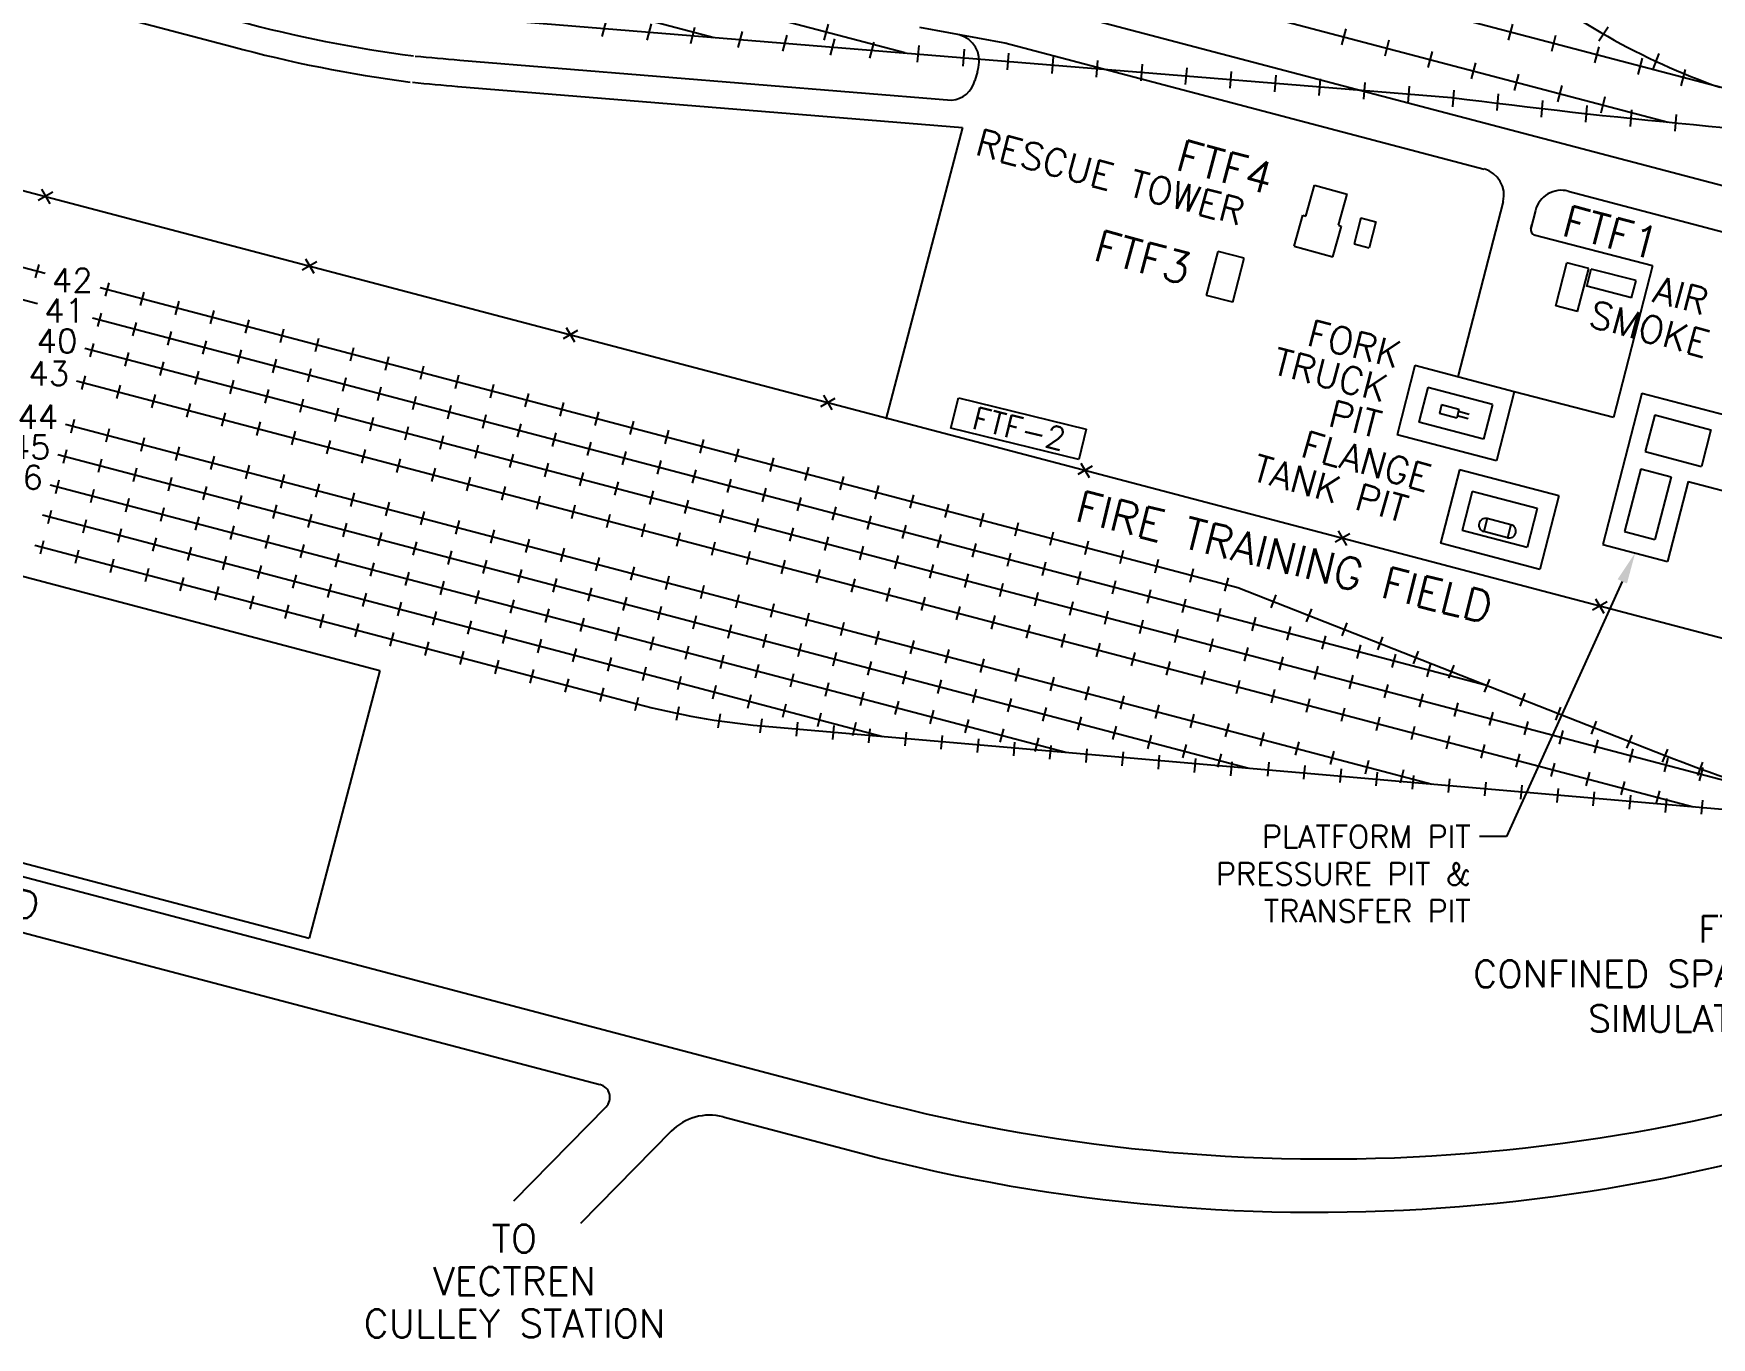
# Model space of a CAD drawing. Extents: x -16413 to 78405, y -232 to 83089.
# Drawn here: x 37648 to 46664, y 11637 to 18644 of the extents above; entities that cross this region are included whole.
import ezdxf
from ezdxf import colors
from ezdxf.entities.mleader import LeaderData, LeaderLine
from ezdxf.enums import TextEntityAlignment as Align
from ezdxf.math import Vec2, Vec3

# ---------------------------------------------------------------- set-up
doc = ezdxf.new("R2010")
doc.units = 0
doc.header["$LTSCALE"] = 350
doc.header["$MEASUREMENT"] = 0
doc.linetypes.add('CV34', pattern=[1, 1])
doc.layers.get('0').update_dxf_attribs({"color": 3, "linetype": 'CONTINUOUS'})
doc.layers.add('BACKGROUND', color=7, linetype='CONTINUOUS')
doc.styles.add('SIMPLEX', font='SIMPLEX')
doc.styles.get("Standard").update_dxf_attribs({"font": 'SIMPLEX'})

# ---------------------------------------------------------------- blocks, each defined once
blk = doc.blocks.new('RR', base_point=(-429.5, 670.32))
blk.add_line((-429.5, 674.07), (-429.5, 666.57))

msp = doc.modelspace()

# ---------------------------------------------------------------- linework, layer by layer
at = {"layer": 'BACKGROUND', "linetype": 'CV34'}
msp.add_line((10496.4, 24940.2), (47685.4, 15140.4), dxfattribs=at)
at = {"layer": 'BACKGROUND'}
for p, q in [((26216.9, 20210.9), (37670.5, 17192.8)), ((48733.5, 17821.8), (40398.5, 20016.2)), ((27800.9, 19967.3), (37711.7, 17355.7)), ((33802.1, 19868.4), (38713.1, 18574.3)), ((40334.2, 19772.5), (46430.2, 18167.6)), ((42330.5, 18539.7), (38510.6, 19545.4)), ((38510.6, 19359.2), (41306, 18623.3)), ((42922.9, 18827.7), (47356.4, 17659.4)), ((40144.8, 18718), (45267.5, 18300)), ((40724.9, 18715.1), (40702, 18628.1)), ((40966.8, 18695.4), (40943.9, 18608.4)), ((41200.4, 18676.3), (41177.5, 18589.3)), ((41918.2, 18694.8), (41895.2, 18607.7)), ((42409.3, 18677.6), (42875.4, 18592.4)), ((44699, 18669.9), (44676.1, 18582.9)), ((45594.5, 18694.7), (45571.6, 18607.7)), ((46108.1, 18678.4), (46058.3, 18603.4)), ((41455.5, 18655.5), (41432.6, 18568.5)), ((41695.6, 18635.9), (41672.7, 18548.9)), ((41951.6, 18615), (41928.7, 18528)), ((42163.3, 18597.7), (42140.4, 18510.7)), ((42404.5, 18578.8), (42396.9, 18489.1)), ((42866.4, 18594.4), (45441.7, 17915.8)), ((44931.1, 18608.8), (44908.2, 18521.8)), ((45826.6, 18633.6), (45803.7, 18546.6)), ((46058.7, 18572.5), (46035.8, 18485.5)), ((39938.9, 18501.1), (42581, 18284.9)), ((42648.3, 18558.9), (42640.9, 18469.2)), ((42887.5, 18539), (42880, 18449.3)), ((43126.7, 18519.1), (43119.2, 18429.4)), ((43365.8, 18499.2), (43358.4, 18409.6)), ((45163.2, 18547.7), (45140.3, 18460.7)), ((45395.3, 18486.6), (45372.4, 18399.6)), ((46290.8, 18511.4), (46267.9, 18424.4)), ((46380.6, 18537.3), (46349, 18453.1)), ((42719.4, 18439.6), (42706.5, 18391)), ((42719.4, 18439.6), (42724.8, 18461.1)), ((43605, 18479.4), (43597.6, 18389.7)), ((43844.2, 18459.5), (43836.7, 18369.8)), ((44083.4, 18439.6), (44075.9, 18349.9)), ((44322.5, 18419.8), (44315.1, 18330.1)), ((44561.7, 18399.9), (44554.3, 18310.2)), ((45627.4, 18425.5), (45604.5, 18338.5)), ((46522.9, 18450.3), (46500, 18363.3)), ((39927.3, 18360), (42639.9, 18138)), ((44800.9, 18380), (44793.4, 18290.3)), ((45040.1, 18360.1), (45032.6, 18270.4)), ((45279.2, 18340.3), (45271.8, 18250.6)), ((45518.4, 18320.4), (45511, 18230.7)), ((45859.5, 18364.4), (45836.6, 18277.4)), ((46091.6, 18303.3), (46068.7, 18216.3)), ((45756.3, 18284.6), (45748.8, 18194.9)), ((45994.8, 18257), (45987.3, 18167.3)), ((46233.6, 18233.2), (46226.2, 18143.5)), ((42639.9, 18138), (42226.9, 16570.8)), ((46474.3, 18208.5), (46466.8, 18118.8)), ((37751.9, 17790.7), (37673.8, 17746)), ((37690.5, 17807.4), (37735.2, 17729.3)), ((44484.7, 17662.3), (44531.7, 17828.5)), ((44531.7, 17828.5), (44705.9, 17779.9)), ((44659, 17613.7), (44705.9, 17779.9)), ((45894.2, 17796.5), (47295.3, 17427.3)), ((45544.4, 17740.5), (45300.6, 16798.9)), ((45718.1, 17693.4), (45692.9, 17596.1)), ((44422.2, 17501.3), (44468.9, 17666.9)), ((44468.9, 17666.9), (44484.8, 17662.4)), ((44628.5, 17443.5), (44675.2, 17609)), ((44659, 17613.7), (44674.9, 17609.2)), ((44779.9, 17652.6), (44743.8, 17513.1)), ((44779.9, 17652.6), (44861.2, 17631.5)), ((44861.2, 17631.5), (44825.1, 17492.1)), ((45692.9, 17596.1), (45698.5, 17617.6)), ((44422.2, 17501.3), (44628.5, 17443.5)), ((44743.8, 17513.1), (44825.1, 17492.1)), ((46347.6, 17395.7), (45712, 17560.2)), ((39170.6, 17416.8), (39092.5, 17372.2)), ((39109.2, 17433.5), (39153.9, 17355.4)), ((43951, 17236.3), (44013.6, 17473.2)), ((44152.7, 17437.2), (44013.6, 17473.2)), ((44091.7, 17200.9), (44152.7, 17437.2)), ((45826.9, 17180.1), (45887.1, 17412.4)), ((46004.4, 17382), (45887.1, 17412.4)), ((45944.2, 17149.7), (46004.4, 17382)), ((45993.3, 17285.2), (46017.4, 17378.3)), ((46258.7, 17315.8), (46017.4, 17378.3)), ((46347.6, 17395.7), (46136.7, 16581)), ((46234.7, 17222.9), (46258.7, 17315.8)), ((31678.8, 17284.2), (39508.4, 15221.6)), ((38005.7, 17278.2), (44119.7, 15667.1)), ((44091.7, 17200.9), (43951, 17236.3)), ((46234.7, 17222.9), (45993.4, 17285.4)), ((45944.2, 17149.7), (45826.9, 17180.1)), ((37964.5, 17115.3), (45455.3, 15141.4)), ((40571.4, 17047.7), (40493.3, 17003)), ((40510, 17064.4), (40554.7, 16986.3)), ((37923.4, 16952.4), (47234.2, 14498.9)), ((45070.5, 16859.5), (44974.3, 16487.8)), ((45604.3, 16718.9), (45070.5, 16859.5)), ((37879.3, 16777.9), (46567.6, 14488.4)), ((41954.3, 16683.3), (41876.1, 16638.6)), ((41892.9, 16700), (41937.5, 16621.9)), ((42577.8, 16522.3), (42617.5, 16685.6)), ((42617.5, 16685.6), (43304.9, 16518.1)), ((45139.3, 16742.1), (45091.2, 16556.2)), ((45487.4, 16650.4), (45139.3, 16742.1)), ((45604.3, 16718.9), (45508, 16347.1)), ((46136.7, 16581), (45604.3, 16718.9)), ((46290.4, 16711.8), (46079.9, 15898.6)), ((46290.4, 16711.8), (47172.3, 16479.4)), ((45214.1, 16648), (45202, 16601.5)), ((45294.9, 16577), (45202, 16601.5)), ((45306.9, 16623.5), (45214.1, 16648)), ((45306.9, 16623.5), (45294.9, 16577)), ((45355.9, 16573.4), (45297.8, 16588.7)), ((45361.9, 16596.6), (45303.9, 16611.9)), ((45487.4, 16650.4), (45439.3, 16464.5)), ((46359.2, 16594.4), (46308.1, 16396.9)), ((46359.2, 16594.4), (46660.9, 16514.9)), ((37820.4, 16545.2), (45162.4, 14610.5)), ((43265.1, 16354.9), (42577.8, 16522.3)), ((43304.9, 16518.1), (43265.1, 16354.9)), ((45439.3, 16464.5), (45091.2, 16556.2)), ((46660.9, 16514.9), (46609.8, 16317.4)), ((45508, 16347.1), (44974.3, 16487.8)), ((37779.3, 16382.3), (44178.8, 14696)), ((43337.1, 16318.9), (43259, 16274.2)), ((43275.7, 16335.6), (43320.4, 16257.5)), ((46308.1, 16396.9), (46609.8, 16317.4)), ((45309.9, 16300), (45207.7, 15905.1)), ((45843.7, 16159.4), (45309.9, 16300)), ((46284, 16304), (46196.8, 15967.1)), ((46284, 16304), (46446.5, 16261.2)), ((46446.5, 16261.2), (46359.2, 15924.3)), ((46539.3, 16236.7), (46428, 15806.9)), ((46539.3, 16236.7), (47073.1, 16096)), ((37738.1, 16219.4), (43195.2, 14781.4)), ((45378.7, 16182.6), (45324.6, 15973.5)), ((45726.8, 16090.9), (45378.7, 16182.6)), ((45843.7, 16159.4), (45741.5, 15764.4)), ((37696.9, 16056.5), (42211.6, 14866.9)), ((45726.8, 16090.9), (45672.7, 15881.8)), ((44658.6, 15971.2), (44703.3, 15893.1)), ((45672.7, 15881.8), (45324.6, 15973.5)), ((45458.9, 16037.4), (45440.8, 15967.7)), ((45568.5, 15934.1), (45440.8, 15967.7)), ((45586.5, 16003.8), (45458.9, 16037.4)), ((45586.5, 16003.8), (45568.5, 15934.1)), ((46196.8, 15967.1), (46359.2, 15924.3)), ((37655.8, 15893.6), (40890.1, 15041.4)), ((44720, 15954.5), (44641.9, 15909.8)), ((45741.5, 15764.4), (45207.7, 15905.1)), ((46079.9, 15898.6), (46428, 15806.9)), ((44119.7, 15667.1), (46414.8, 14763.7)), ((46041.5, 15606.8), (46086.1, 15528.7)), ((46102.9, 15590.1), (46024.7, 15545.4)), ((31381.3, 15449.5), (40691.2, 12996.2)), ((39508.4, 15221.6), (39129.1, 13782.3)), ((41557.5, 14923.7), (48038.4, 14360.6)), ((36258.7, 14538.7), (39129.1, 13782.3)), ((36298.1, 14453.8), (42146.6, 12912.7)), ((40724.2, 12876.1), (40226.5, 12369.9)), ((41353.4, 12821.7), (42093.9, 12626.6)), ((41074.6, 12745.2), (40586.6, 12248.8))]:
    msp.add_line(p, q, dxfattribs=at)
for centre, radius, start, end in [((47978.5, 21959.5), 3821.7, 230.67493, 250.5986), ((40587.4, 25473.5), 7007.7, 254.79704, 262.64613), ((40587.4, 25473.5), 7149.3, 254.80142, 262.64613), ((42585.4, 18497.2), 144, 345.5, 75.25), ((41504.2, 37379.8), 18943.5, 264.53096, 265.25913), ((42567.4, 18428.3), 144, 275.40701, 344.9873), ((41504.2, 37379.8), 19085.1, 264.53096, 265.25913), ((50568.4, 59685.7), 41723.8, 262.70105, 266.29117), ((45405, 17776.6), 144, 345.48718, 75.23757), ((45857.5, 17657.3), 144, 75.23778, 165.48718), ((45727.4, 17591.3), 34.7, 172.15147, 247.26084), ((45449.9, 16002.6), 36, 75.48718, 255.48718), ((45577.5, 15968.9), 36, 255.48718, 75.48718), ((41929.8, 18986.7), 4080, 255.23756, 264.76478), ((48936.1, 21169.7), 6884.3, 248.51625, 255.23756), ((44592.8, 22195.8), 9600, 255.23756, 293.96958), ((44540.1, 21909.7), 9600, 255.23756, 293.96958), ((40672.9, 12926.6), 72, 315.482, 75.23756), ((41280, 12543.2), 288, 75.23756, 135.482)]:
    msp.add_arc(centre, radius, start, end, dxfattribs=at)

# ---------------------------------------------------------------- block references
at = {"layer": 'BACKGROUND', "zscale": 10}
for p, xscale, yscale, rotation in [((37668.8, 17367), 10.00000000000119, 10.00000000000211, 165.2375592333566), ((38044.7, 17267.9), 10.00000000000119, 10.00000000000211, 165.2375592333566), ((38232.7, 17218.4), 10.00000000000119, 10.00000000000211, 165.2375592333566), ((38003.5, 17105), 10.00000000000119, 10.00000000000211, 165.2375592333566), ((38420.6, 17168.8), 10.00000000000119, 10.00000000000211, 165.2375592333566), ((38608.6, 17119.3), 10.00000000000119, 10.00000000000211, 165.2375592333566), ((38191.5, 17055.5), 10.00000000000119, 10.00000000000211, 165.2375592333566), ((38379.5, 17006), 10.00000000000119, 10.00000000000211, 165.2375592333566), ((38796.6, 17069.8), 10.00000000000119, 10.00000000000211, 165.2375592333566), ((38984.5, 17020.2), 10.00000000000119, 10.00000000000211, 165.2375592333566), ((37962.4, 16942.1), 10.00000000000119, 10.00000000000211, 165.2375592333566), ((38567.4, 16956.4), 10.00000000000119, 10.00000000000211, 165.2375592333566), ((39172.5, 16970.7), 10.00000000000119, 10.00000000000211, 165.2375592333566), ((39360.5, 16921.2), 10.00000000000119, 10.00000000000211, 165.2375592333566), ((38150.3, 16892.6), 10.00000000000119, 10.00000000000211, 165.2375592333566), ((38338.3, 16843.1), 10.00000000000119, 10.00000000000211, 165.2375592333566), ((38755.4, 16906.9), 10.00000000000119, 10.00000000000211, 165.2375592333566), ((38943.4, 16857.4), 10.00000000000119, 10.00000000000211, 165.2375592333566), ((39548.4, 16871.7), 10.00000000000119, 10.00000000000211, 165.2375592333566), ((39736.4, 16822.1), 10.00000000000119, 10.00000000000211, 165.2375592333566), ((37918.3, 16767.6), 10.00000000000119, 10.00000000000211, 165.2375592333566), ((38526.3, 16793.5), 10.00000000000119, 10.00000000000211, 165.2375592333566), ((38714.2, 16744), 10.00000000000119, 10.00000000000211, 165.2375592333566), ((39131.3, 16807.8), 10.00000000000119, 10.00000000000211, 165.2375592333566), ((39319.3, 16758.3), 10.00000000000119, 10.00000000000211, 165.2375592333566), ((39924.3, 16772.6), 10.00000000000119, 10.00000000000211, 165.2375592333566), ((38106.2, 16718.1), 10.00000000000119, 10.00000000000211, 165.2375592333566), ((38294.2, 16668.5), 10.00000000000119, 10.00000000000211, 165.2375592333566), ((38902.2, 16694.5), 10.00000000000119, 10.00000000000211, 165.2375592333566), ((39090.2, 16644.9), 10.00000000000119, 10.00000000000211, 165.2375592333566), ((39507.2, 16708.8), 10.00000000000119, 10.00000000000211, 165.2375592333566), ((39695.2, 16659.2), 10.00000000000119, 10.00000000000211, 165.2375592333566), ((40112.3, 16723.1), 10.00000000000119, 10.00000000000211, 165.2375592333566), ((40300.3, 16673.5), 10.00000000000119, 10.00000000000211, 165.2375592333566), ((38482.2, 16619), 10.00000000000119, 10.00000000000211, 165.2375592333566), ((38670.1, 16569.5), 10.00000000000119, 10.00000000000211, 165.2375592333566), ((39278.1, 16595.4), 10.00000000000119, 10.00000000000211, 165.2375592333566), ((39883.2, 16609.7), 10.00000000000119, 10.00000000000211, 165.2375592333566), ((40071.1, 16560.2), 10.00000000000119, 10.00000000000211, 165.2375592333566), ((40488.2, 16624), 10.00000000000119, 10.00000000000211, 165.2375592333566), ((40676.2, 16574.5), 10.00000000000119, 10.00000000000211, 165.2375592333566), ((37859.5, 16534.9), 10.00000000000119, 10.00000000000211, 165.2375592333566), ((38047.4, 16485.4), 10.00000000000119, 10.00000000000211, 165.2375592333566), ((38858.1, 16520), 10.00000000000119, 10.00000000000211, 165.2375592333566), ((39046, 16470.4), 10.00000000000119, 10.00000000000211, 165.2375592333566), ((39466.1, 16545.9), 10.00000000000119, 10.00000000000211, 165.2375592333566), ((39654, 16496.4), 10.00000000000119, 10.00000000000211, 165.2375592333566), ((40259.1, 16510.7), 10.00000000000119, 10.00000000000211, 165.2375592333566), ((40864.2, 16524.9), 10.00000000000119, 10.00000000000211, 165.2375592333566), ((41052.1, 16475.4), 10.00000000000119, 10.00000000000211, 165.2375592333566), ((37818.3, 16372), 10.00000000000165, 10.00000000000036, 165.2375592333465), ((38235.4, 16435.9), 10.00000000000119, 10.00000000000211, 165.2375592333566), ((38423.3, 16386.3), 10.00000000000119, 10.00000000000211, 165.2375592333566), ((39234, 16420.9), 10.00000000000119, 10.00000000000211, 165.2375592333566), ((39422, 16371.4), 10.00000000000165, 10.00000000000036, 165.2375592333465), ((39842, 16446.8), 10.00000000000119, 10.00000000000211, 165.2375592333566), ((40030, 16397.3), 10.00000000000119, 10.00000000000211, 165.2375592333566), ((40447.1, 16461.1), 10.00000000000119, 10.00000000000211, 165.2375592333566), ((40635, 16411.6), 10.00000000000119, 10.00000000000211, 165.2375592333566), ((41240.1, 16425.9), 10.00000000000119, 10.00000000000211, 165.2375592333566), ((41428, 16376.4), 10.00000000000165, 10.00000000000211, 165.2375592333465), ((38006.2, 16322.5), 10.00000000000165, 10.00000000000036, 165.2375592333465), ((38611.3, 16336.8), 10.00000000000165, 10.00000000000036, 165.2375592333465), ((38799.3, 16287.3), 10.00000000000165, 10.00000000000036, 165.2375592333465), ((39609.9, 16321.8), 10.00000000000165, 10.00000000000036, 165.2375592333465), ((40217.9, 16347.8), 10.00000000000165, 10.00000000000036, 165.2375592333465), ((40405.9, 16298.2), 10.00000000000165, 10.00000000000036, 165.2375592333465), ((40823, 16362.1), 10.00000000000165, 10.00000000000036, 165.2375592333465), ((41011, 16312.5), 10.00000000000165, 10.00000000000036, 165.2375592333465), ((41616, 16326.8), 10.00000000000165, 10.00000000000036, 165.2375592333465), ((37777.1, 16209.1), 10.00000000000165, 10.00000000000036, 165.2375592333465), ((38194.2, 16273), 10.00000000000165, 10.00000000000036, 165.2375592333465), ((38382.2, 16223.4), 10.00000000000165, 10.00000000000036, 165.2375592333465), ((38987.2, 16237.7), 10.00000000000165, 10.00000000000036, 165.2375592333465), ((39797.9, 16272.3), 10.00000000000165, 10.00000000000036, 165.2375592333465), ((39985.9, 16222.8), 10.00000000000165, 10.00000000000036, 165.2375592333465), ((40593.9, 16248.7), 10.00000000000165, 10.00000000000036, 165.2375592333465), ((40781.8, 16199.2), 10.00000000000165, 10.00000000000036, 165.2375592333465), ((41198.9, 16263), 10.00000000000165, 10.00000000000036, 165.2375592333465), ((41386.9, 16213.5), 10.00000000000165, 10.00000000000036, 165.2375592333465), ((41804, 16277.3), 10.00000000000165, 10.00000000000036, 165.2375592333465), ((41991.9, 16227.8), 10.00000000000165, 10.00000000000036, 165.2375592333465), ((37965.1, 16159.6), 10.00000000000165, 10.00000000000036, 165.2375592333465), ((38153, 16110.1), 10.00000000000165, 10.00000000000036, 165.2375592333465), ((38570.1, 16173.9), 10.00000000000165, 10.00000000000036, 165.2375592333465), ((38758.1, 16124.4), 10.00000000000165, 10.00000000000036, 165.2375592333465), ((39175.2, 16188.2), 10.00000000000165, 10.00000000000036, 165.2375592333465), ((39363.2, 16138.7), 10.00000000000165, 10.00000000000036, 165.2375592333465), ((40173.8, 16173.2), 10.00000000000165, 10.00000000000036, 165.2375592333465), ((40361.8, 16123.7), 10.00000000000165, 10.00000000000036, 165.2375592333465), ((40969.8, 16149.6), 10.00000000000165, 10.00000000000036, 165.2375592333465), ((41574.8, 16163.9), 10.00000000000165, 10.00000000000036, 165.2375592333465), ((41762.8, 16114.4), 10.00000000000165, 10.00000000000036, 165.2375592333465), ((42179.9, 16178.2), 10.00000000000165, 10.00000000000036, 165.2375592333465), ((42367.9, 16128.7), 10.00000000000165, 10.00000000000036, 165.2375592333465), ((37735.9, 16046.3), 10.00000000000165, 10.00000000000036, 165.2375592333465), ((38341, 16060.5), 10.00000000000165, 10.00000000000036, 165.2375592333465), ((38529, 16011), 10.00000000000165, 10.00000000000036, 165.2375592333465), ((38946.1, 16074.8), 10.00000000000165, 10.00000000000036, 165.2375592333465), ((39134, 16025.3), 10.00000000000165, 10.00000000000036, 165.2375592333465), ((39551.1, 16089.1), 10.00000000000165, 10.00000000000036, 165.2375592333465), ((39739.1, 16039.6), 10.00000000000165, 10.00000000000036, 165.2375592333465), ((40549.7, 16074.2), 10.00000000000165, 10.00000000000036, 165.2375592333465), ((40737.7, 16024.7), 10.00000000000165, 10.00000000000036, 165.2375592333465), ((41157.7, 16100.1), 10.00000000000165, 10.00000000000036, 165.2375592333465), ((41345.7, 16050.6), 10.00000000000165, 10.00000000000036, 165.2375592333465), ((41950.8, 16064.9), 10.00000000000165, 10.00000000000036, 165.2375592333465), ((42138.7, 16015.4), 10.00000000000165, 10.00000000000036, 165.2375592333465), ((42555.8, 16079.2), 10.00000000000165, 10.00000000000036, 165.2375592333465), ((42743.8, 16029.6), 10.00000000000165, 10.00000000000036, 165.2375592333465), ((37923.9, 15996.7), 10.00000000000165, 10.00000000000036, 165.2375592333465), ((38111.9, 15947.2), 10.00000000000165, 10.00000000000036, 165.2375592333465), ((38716.9, 15961.5), 10.00000000000165, 10.00000000000036, 165.2375592333465), ((39322, 15975.8), 10.00000000000165, 10.00000000000036, 165.2375592333465), ((39510, 15926.3), 10.00000000000165, 10.00000000000036, 165.2375592333465), ((39927, 15990.1), 10.00000000000165, 10.00000000000036, 165.2375592333465), ((40115, 15940.5), 10.00000000000165, 10.00000000000036, 165.2375592333465), ((40925.7, 15975.1), 10.00000000000165, 10.00000000000036, 165.2375592333465), ((41113.6, 15925.6), 10.00000000000165, 10.00000000000036, 165.2375592333465), ((41533.7, 16001.1), 10.00000000000165, 10.00000000000036, 165.2375592333465), ((41721.6, 15951.5), 10.00000000000165, 10.00000000000036, 165.2375592333465), ((42326.7, 15965.8), 10.00000000000165, 10.00000000000036, 165.2375592333465), ((42931.8, 15980.1), 10.00000000000165, 10.00000000000036, 165.2375592333465), ((43119.7, 15930.6), 10.00000000000165, 10.00000000000036, 165.2375592333465), ((37694.8, 15883.4), 10.00000000000165, 10.00000000000036, 165.2375592333465), ((37882.7, 15833.8), 10.00000000000165, 10.00000000000036, 165.2375592333465), ((38299.8, 15897.7), 10.00000000000165, 10.00000000000036, 165.2375592333465), ((38487.8, 15848.1), 10.00000000000165, 10.00000000000036, 165.2375592333465), ((38904.9, 15912), 10.00000000000165, 10.00000000000036, 165.2375592333465), ((39092.9, 15862.4), 10.00000000000165, 10.00000000000036, 165.2375592333465), ((39697.9, 15876.7), 10.00000000000165, 10.00000000000036, 165.2375592333465), ((40303, 15891), 10.00000000000165, 10.00000000000036, 165.2375592333465), ((40490.9, 15841.5), 10.00000000000165, 10.00000000000036, 165.2375592333465), ((41301.6, 15876.1), 10.00000000000165, 10.00000000000036, 165.2375592333465), ((41909.6, 15902), 10.00000000000165, 10.00000000000036, 165.2375592333465), ((42097.6, 15852.5), 10.00000000000165, 10.00000000000036, 165.2375592333465), ((42514.7, 15916.3), 10.00000000000165, 10.00000000000036, 165.2375592333465), ((42702.6, 15866.8), 10.00000000000165, 10.00000000000036, 165.2375592333465), ((43307.7, 15881.1), 10.00000000000165, 10.00000000000036, 165.2375592333465), ((43495.6, 15831.5), 10.00000000000165, 10.00000000000036, 165.2375592333465), ((38070.7, 15784.3), 10.00000000000165, 10.00000000000036, 165.2375592333465), ((38675.8, 15798.6), 10.00000000000165, 10.00000000000036, 165.2375592333465), ((38863.7, 15749.1), 10.00000000000165, 10.00000000000036, 165.2375592333465), ((39280.8, 15812.9), 10.00000000000165, 10.00000000000036, 165.2375592333465), ((39468.8, 15763.4), 10.00000000000165, 10.00000000000036, 165.2375592333465), ((39885.9, 15827.2), 10.00000000000165, 10.00000000000036, 165.2375592333465), ((40073.8, 15777.7), 10.00000000000165, 10.00000000000036, 165.2375592333465), ((40678.9, 15792), 10.00000000000165, 10.00000000000036, 165.2375592333465), ((40866.9, 15742.4), 10.00000000000165, 10.00000000000036, 165.2375592333465), ((41489.6, 15826.5), 10.00000000000165, 10.00000000000036, 165.2375592333465), ((41677.5, 15777), 10.00000000000165, 10.00000000000036, 165.2375592333465), ((42285.5, 15802.9), 10.00000000000165, 10.00000000000036, 165.2375592333465), ((42473.5, 15753.4), 10.00000000000165, 10.00000000000036, 165.2375592333465), ((42890.6, 15817.2), 10.00000000000165, 10.00000000000036, 165.2375592333465), ((43078.5, 15767.7), 10.00000000000165, 10.00000000000036, 165.2375592333465), ((43683.6, 15782), 10.00000000000165, 10.00000000000036, 165.2375592333465), ((38258.7, 15734.8), 10.00000000000165, 10.00000000000036, 165.2375592333465), ((38446.6, 15685.2), 10.00000000000165, 10.00000000000036, 165.2375592333465), ((39051.7, 15699.5), 10.00000000000165, 10.00000000000036, 165.2375592333465), ((39656.7, 15713.8), 10.00000000000165, 10.00000000000036, 165.2375592333465), ((39844.7, 15664.3), 10.00000000000165, 10.00000000000036, 165.2375592333465), ((40261.8, 15728.1), 10.00000000000165, 10.00000000000036, 165.2375592333465), ((40449.8, 15678.6), 10.00000000000165, 10.00000000000036, 165.2375592333465), ((41054.8, 15692.9), 10.00000000000165, 10.00000000000036, 165.2375592333465), ((41865.5, 15727.5), 10.00000000000165, 10.00000000000036, 165.2375592333465), ((42053.5, 15677.9), 10.00000000000165, 10.00000000000036, 165.2375592333465), ((42661.5, 15703.9), 10.00000000000165, 10.00000000000036, 165.2375592333465), ((42849.4, 15654.3), 10.00000000000165, 10.00000000000036, 165.2375592333465), ((43266.5, 15718.2), 10.00000000000165, 10.00000000000036, 165.2375592333465), ((43454.5, 15668.6), 10.00000000000165, 10.00000000000036, 165.2375592333465), ((43871.6, 15732.5), 10.00000000000165, 10.00000000000036, 165.2375592333465), ((44059.5, 15682.9), 10.00000000000165, 10.00000000000036, 165.2375592333465), ((38634.6, 15635.7), 10.00000000000165, 10.00000000000036, 165.2375592333465), ((38822.6, 15586.2), 10.00000000000165, 10.00000000000036, 165.2375592333465), ((39239.7, 15650), 10.00000000000165, 10.00000000000036, 165.2375592333465), ((39427.6, 15600.5), 10.00000000000165, 10.00000000000036, 165.2375592333465), ((40032.7, 15614.8), 10.00000000000165, 10.00000000000036, 165.2375592333465), ((40220.6, 15565.2), 10.00000000000165, 10.00000000000036, 165.2375592333465), ((40637.7, 15629.1), 10.00000000000165, 10.00000000000036, 165.2375592333465), ((40825.7, 15579.5), 10.00000000000165, 10.00000000000036, 165.2375592333465), ((41242.8, 15643.4), 10.00000000000165, 10.00000000000036, 165.2375592333465), ((41430.8, 15593.8), 10.00000000000165, 10.00000000000036, 165.2375592333465), ((42241.4, 15628.4), 10.00000000000165, 10.00000000000036, 165.2375592333465), ((42429.4, 15578.9), 10.00000000000165, 10.00000000000036, 165.2375592333465), ((43037.4, 15604.8), 10.00000000000165, 10.00000000000036, 165.2375592333465), ((43642.4, 15619.1), 10.00000000000165, 10.00000000000036, 165.2375592333465), ((43830.4, 15569.6), 10.00000000000165, 10.00000000000036, 165.2375592333465), ((44310.9, 15591.8), 9.999999999999876, 9.999999999998543, 158.5162492809675), ((39010.5, 15536.7), 10.00000000000165, 10.00000000000036, 165.2375592333465), ((39198.5, 15487.1), 10.00000000000165, 10.00000000000036, 165.2375592333465), ((39615.6, 15551), 10.00000000000165, 10.00000000000036, 165.2375592333465), ((39803.5, 15501.4), 10.00000000000165, 10.00000000000036, 165.2375592333465), ((40408.6, 15515.7), 10.00000000000165, 10.00000000000036, 165.2375592333465), ((41013.7, 15530), 10.00000000000165, 10.00000000000036, 165.2375592333465), ((41201.6, 15480.5), 10.00000000000165, 10.00000000000036, 165.2375592333465), ((41618.7, 15544.3), 10.00000000000165, 10.00000000000036, 165.2375592333465), ((41806.7, 15494.8), 10.00000000000165, 10.00000000000036, 165.2375592333465), ((42617.3, 15529.4), 10.00000000000165, 10.00000000000036, 165.2375592333465), ((42805.3, 15479.8), 10.00000000000165, 10.00000000000036, 165.2375592333465), ((43225.3, 15555.3), 10.00000000000165, 10.00000000000036, 165.2375592333465), ((43413.3, 15505.8), 10.00000000000165, 10.00000000000036, 165.2375592333465), ((44018.4, 15520), 10.00000000000165, 10.00000000000036, 165.2375592333465), ((44206.3, 15470.5), 10.00000000000165, 10.00000000000036, 165.2375592333465), ((44502.2, 15516.5), 9.999999999999876, 9.999999999998543, 158.5162492809675), ((39386.4, 15437.6), 10.00000000000165, 10.00000000000036, 165.2375592333465), ((39574.4, 15388.1), 10.00000000000165, 10.00000000000036, 165.2375592333465), ((39991.5, 15451.9), 10.00000000000165, 10.00000000000036, 165.2375592333465), ((40179.5, 15402.4), 10.00000000000165, 10.00000000000036, 165.2375592333465), ((40596.6, 15466.2), 10.00000000000165, 10.00000000000036, 165.2375592333465), ((40784.5, 15416.7), 10.00000000000165, 10.00000000000036, 165.2375592333465), ((41389.6, 15431), 10.00000000000165, 10.00000000000036, 165.2375592333465), ((41577.5, 15381.4), 10.00000000000165, 10.00000000000036, 165.2375592333465), ((41994.6, 15445.2), 10.00000000000165, 10.00000000000036, 165.2375592333465), ((42182.6, 15395.7), 10.00000000000165, 10.00000000000036, 165.2375592333465), ((42993.3, 15430.3), 10.00000000000165, 10.00000000000036, 165.2375592333465), ((43181.2, 15380.8), 10.00000000000165, 10.00000000000036, 165.2375592333465), ((43601.3, 15456.2), 10.00000000000165, 10.00000000000036, 165.2375592333465), ((43789.2, 15406.7), 10.00000000000165, 10.00000000000036, 165.2375592333465), ((44394.3, 15421), 10.00000000000165, 10.00000000000036, 165.2375592333465), ((44693.5, 15441.3), 9.999999999999876, 9.999999999998543, 158.5162492809675), ((39762.4, 15338.5), 10.00000000000165, 10.00000000000036, 165.2375592333465), ((40367.4, 15352.8), 10.00000000000165, 10.00000000000036, 165.2375592333465), ((40555.4, 15303.3), 10.00000000000165, 10.00000000000036, 165.2375592333465), ((40972.5, 15367.1), 10.00000000000165, 10.00000000000036, 165.2375592333465), ((41160.4, 15317.6), 10.00000000000165, 10.00000000000036, 165.2375592333465), ((41765.5, 15331.9), 10.00000000000165, 10.00000000000036, 165.2375592333465), ((42370.6, 15346.2), 10.00000000000165, 10.00000000000036, 165.2375592333465), ((42558.5, 15296.7), 10.00000000000165, 10.00000000000036, 165.2375592333465), ((43369.2, 15331.2), 10.00000000000165, 10.00000000000036, 165.2375592333465), ((43977.2, 15357.2), 10.00000000000165, 10.00000000000036, 165.2375592333465), ((44165.2, 15307.6), 10.00000000000165, 10.00000000000036, 165.2375592333465), ((44582.2, 15371.5), 10.00000000000165, 10.00000000000036, 165.2375592333465), ((44770.2, 15321.9), 10.00000000000165, 10.00000000000036, 165.2375592333465), ((44884.7, 15366), 9.999999999999876, 9.999999999998543, 158.5162492809675), ((39950.3, 15289), 10.00000000000165, 10.00000000000036, 165.2375592333465), ((40138.3, 15239.5), 10.00000000000165, 10.00000000000036, 165.2375592333465), ((40743.4, 15253.8), 10.00000000000165, 10.00000000000036, 165.2375592333465), ((40931.3, 15204.2), 10.00000000000165, 10.00000000000036, 165.2375592333465), ((41348.4, 15268.1), 10.00000000000165, 10.00000000000036, 165.2375592333465), ((41536.4, 15218.5), 10.00000000000165, 10.00000000000036, 165.2375592333465), ((41953.5, 15282.4), 10.00000000000165, 10.00000000000036, 165.2375592333465), ((42141.4, 15232.8), 10.00000000000165, 10.00000000000036, 165.2375592333465), ((42746.5, 15247.1), 10.00000000000165, 10.00000000000036, 165.2375592333465), ((43557.2, 15281.7), 10.00000000000165, 10.00000000000036, 165.2375592333465), ((43745.1, 15232.2), 10.00000000000165, 10.00000000000036, 165.2375592333465), ((44353.1, 15258.1), 10.00000000000165, 10.00000000000036, 165.2375592333465), ((44541.1, 15208.6), 10.00000000000165, 10.00000000000036, 165.2375592333465), ((44958.2, 15272.4), 10.00000000000165, 10.00000000000036, 165.2375592333465), ((45076, 15290.7), 9.999999999999876, 9.999999999998543, 158.5162492809675), ((45146.1, 15222.9), 10.00000000000165, 10.00000000000036, 165.2375592333465), ((45267.2, 15215.4), 9.999999999999876, 9.999999999998543, 158.5162492809675), ((40326.3, 15189.9), 10.00000000000165, 10.00000000000036, 165.2375592333465), ((40514.2, 15140.4), 10.00000000000165, 10.00000000000036, 165.2375592333465), ((41119.3, 15154.7), 10.00000000000165, 10.00000000000036, 165.2375592333465), ((41724.3, 15169), 10.00000000000165, 10.00000000000036, 165.2375592333465), ((41912.3, 15119.5), 10.00000000000165, 10.00000000000036, 165.2375592333465), ((42329.4, 15183.3), 10.00000000000165, 10.00000000000036, 165.2375592333465), ((42517.4, 15133.8), 10.00000000000165, 10.00000000000036, 165.2375592333465), ((42934.5, 15197.6), 10.00000000000165, 10.00000000000036, 165.2375592333465), ((43122.4, 15148.1), 10.00000000000165, 10.00000000000036, 165.2375592333465), ((43933.1, 15182.6), 10.00000000000165, 10.00000000000036, 165.2375592333465), ((44121, 15133.1), 10.00000000000165, 10.00000000000036, 165.2375592333465), ((44729, 15159), 10.00000000000165, 10.00000000000036, 165.2375592333465), ((44917, 15109.5), 10.00000000000165, 10.00000000000036, 165.2375592333465), ((45458.5, 15140.1), 9.999999999999876, 9.999999999998543, 158.5162492809675), ((40702.2, 15090.9), 10.00000000000165, 10.00000000000036, 165.2375592333465), ((40890.1, 15041.4), 10.00000000000165, 10.00000000000036, 165.2375592333465), ((41307.2, 15105.2), 10.00000000000165, 10.00000000000036, 165.2375592333465), ((41495.2, 15055.6), 10.00000000000165, 10.00000000000036, 165.2375592333465), ((42100.3, 15069.9), 10.00000000000165, 10.00000000000036, 165.2375592333465), ((42288.2, 15020.4), 10.00000000000165, 10.00000000000036, 165.2375592333465), ((42705.3, 15084.2), 10.00000000000165, 10.00000000000036, 165.2375592333465), ((42893.3, 15034.7), 10.00000000000165, 10.00000000000036, 165.2375592333465), ((43310.4, 15098.5), 10.00000000000165, 10.00000000000036, 165.2375592333465), ((43498.3, 15049), 10.00000000000165, 10.00000000000036, 165.2375592333465), ((44309, 15083.6), 10.00000000000165, 10.00000000000036, 165.2375592333465), ((44497, 15034.1), 10.00000000000165, 10.00000000000036, 165.2375592333465), ((45105, 15060), 10.00000000000165, 10.00000000000036, 165.2375592333465), ((45649.8, 15064.9), 9.999999999999876, 9.999999999998543, 158.5162492809675), ((41110.3, 14989.8), 9.99999999999746, 9.999999999999243, 168.413299974083), ((41333, 14950.6), 10.00000000000347, 9.999999999999604, 171.5890407148283), ((41683.2, 15006.1), 10.00000000000165, 10.00000000000036, 165.2375592333465), ((41871.1, 14956.6), 10.00000000000165, 10.00000000000036, 165.2375592333465), ((42476.2, 14970.9), 10.00000000000165, 10.00000000000036, 165.2375592333465), ((43081.2, 14985.2), 10.00000000000165, 10.00000000000036, 165.2375592333465), ((43269.2, 14935.7), 10.00000000000165, 10.00000000000036, 165.2375592333465), ((43686.3, 14999.5), 10.00000000000165, 10.00000000000036, 165.2375592333465), ((43874.3, 14949.9), 10.00000000000165, 10.00000000000036, 165.2375592333465), ((44684.9, 14984.5), 10.00000000000165, 10.00000000000036, 165.2375592333465), ((44872.9, 14935), 10.00000000000165, 10.00000000000036, 165.2375592333465), ((45292.9, 15010.5), 10.00000000000165, 10.00000000000036, 165.2375592333465), ((45480.9, 14960.9), 10.00000000000165, 10.00000000000036, 165.2375592333465), ((45841, 14989.6), 9.999999999999876, 9.999999999998543, 158.5162492809675), ((41557.5, 14923.7), 10.00000000000347, 9.999999999999604, 171.5890407148283), ((41751.9, 14905.9), 9.999999999996636, 10.00000000000059, 174.7647814555665), ((41946.2, 14888.1), 9.999999999996636, 10.00000000000059, 174.7647814555665), ((42059.1, 14907.1), 10.00000000000165, 10.00000000000036, 165.2375592333465), ((42140.6, 14870.3), 9.999999999996636, 10.00000000000059, 174.7647814555665), ((42335, 14852.5), 9.999999999996636, 10.00000000000059, 174.7647814555665), ((42664.2, 14921.4), 10.00000000000165, 10.00000000000036, 165.2375592333465), ((42852.1, 14871.8), 10.00000000000165, 10.00000000000036, 165.2375592333465), ((43457.2, 14886.1), 10.00000000000165, 10.00000000000036, 165.2375592333465), ((44062.2, 14900.4), 10.00000000000165, 10.00000000000036, 165.2375592333465), ((44250.2, 14850.9), 10.00000000000165, 10.00000000000036, 165.2375592333465), ((45060.9, 14885.5), 10.00000000000165, 10.00000000000036, 165.2375592333465), ((45668.9, 14911.4), 10.00000000000165, 10.00000000000036, 165.2375592333465), ((45856.8, 14861.9), 10.00000000000165, 10.00000000000036, 165.2375592333465), ((46032.3, 14914.3), 9.999999999999876, 9.999999999998543, 158.5162492809675), ((42529.3, 14834.6), 9.999999999996636, 10.00000000000059, 174.7647814555665), ((42723.7, 14816.8), 9.999999999996636, 10.00000000000059, 174.7647814555665), ((42918, 14799), 9.999999999996636, 10.00000000000059, 174.7647814555665), ((43040.1, 14822.3), 10.00000000000165, 10.00000000000036, 165.2375592333465), ((43112.4, 14781.2), 9.999999999996636, 10.00000000000059, 174.7647814555665), ((43306.8, 14763.4), 9.999999999996636, 10.00000000000059, 174.7647814555665), ((43645.1, 14836.6), 10.00000000000165, 10.00000000000036, 165.2375592333465), ((43833.1, 14787.1), 10.00000000000165, 10.00000000000036, 165.2375592333465), ((44438.2, 14801.4), 10.00000000000165, 10.00000000000036, 165.2375592333465), ((44626.1, 14751.8), 10.00000000000165, 10.00000000000036, 165.2375592333465), ((45248.8, 14835.9), 10.00000000000165, 10.00000000000036, 165.2375592333465), ((45436.8, 14786.4), 10.00000000000165, 10.00000000000036, 165.2375592333465), ((46044.8, 14812.3), 10.00000000000165, 10.00000000000036, 165.2375592333465), ((46223.6, 14839), 9.999999999999876, 9.999999999998543, 158.5162492809675), ((46232.7, 14762.8), 10.00000000000165, 10.00000000000036, 165.2375592333465), ((46414.8, 14763.7), 9.999999999999876, 9.999999999998543, 158.5162492809675), ((43501.1, 14745.6), 9.999999999996636, 10.00000000000059, 174.7647814555665), ((43695.5, 14727.8), 9.999999999996636, 10.00000000000059, 174.7647814555665), ((43889.9, 14710), 9.999999999996636, 10.00000000000059, 174.7647814555665), ((44021.1, 14737.5), 10.00000000000165, 10.00000000000036, 165.2375592333465), ((44084.2, 14692.2), 9.999999999996636, 10.00000000000059, 174.7647814555665), ((44283, 14691.2), 9.999999999996636, 10.00000000000059, 174.7647814555665), ((44477.4, 14673.4), 9.999999999996636, 10.00000000000059, 174.7647814555665), ((44814.1, 14702.3), 10.00000000000165, 10.00000000000036, 165.2375592333465), ((45624.7, 14736.9), 10.00000000000165, 10.00000000000036, 165.2375592333465), ((45812.7, 14687.3), 10.00000000000165, 10.00000000000036, 165.2375592333465), ((46420.7, 14713.3), 10.00000000000165, 10.00000000000036, 165.2375592333465), ((46603.8, 14692.6), 9.999999999996964, 10.00000000000039, 160.1965767690518), ((46608.7, 14663.7), 10.00000000000165, 10.00000000000036, 165.2375592333465), ((44671.8, 14655.6), 9.999999999996636, 10.00000000000059, 174.7647814555665), ((44866.1, 14637.8), 9.999999999996636, 10.00000000000059, 174.7647814555665), ((45002, 14652.8), 10.00000000000165, 10.00000000000036, 165.2375592333465), ((45060.5, 14620), 9.999999999996636, 10.00000000000059, 174.7647814555665), ((45254.8, 14602.2), 9.999999999996636, 10.00000000000059, 174.7647814555665), ((45449.2, 14584.3), 9.999999999996636, 10.00000000000059, 174.7647814555665), ((46000.7, 14637.8), 10.00000000000165, 10.00000000000036, 165.2375592333465), ((46188.6, 14588.3), 10.00000000000165, 10.00000000000036, 165.2375592333465), ((45643.6, 14566.5), 9.999999999996636, 10.00000000000059, 174.7647814555665), ((45837.9, 14548.7), 9.999999999996636, 10.00000000000059, 174.7647814555665), ((46032.3, 14530.9), 9.999999999996636, 10.00000000000059, 174.7647814555665), ((46226.7, 14513.1), 9.999999999996636, 10.00000000000059, 174.7647814555665), ((46376.6, 14538.7), 10.00000000000165, 10.00000000000036, 165.2375592333465), ((46421, 14495.3), 9.999999999996636, 10.00000000000059, 174.7647814555665), ((46614, 14486.6), 9.999999999996636, 10.00000000000059, 174.7647814555665)]:
    msp.add_blockref('RR', p, dxfattribs=dict(at, xscale=xscale, yscale=yscale, rotation=rotation))

# ---------------------------------------------------------------- texts
at = {"layer": 'BACKGROUND', "style": 'SIMPLEX'}
for s, height, rotation, p in [('RESCUE TOWER', 144, 345, (42699.5, 17994.9)), ('FTF4', 168.75, 345, (43778.1, 17913.1)), ('FTF1', 168.75, 345, (45851.1, 17560.5)), ('FTF3', 168.75, 345, (43335.8, 17427.6)), ('AIR PAKS &', 144, 345, (46341, 17204.4)), ('SMOKE HOUSE', 144, 345, (45995.7, 17071.5)), ('FORK', 144, 345.65244, (44481.8, 16969.1)), ('TRUCK', 144, 345.65244, (44296.2, 16816.6)), ('PIT', 144, 345.65244, (44596.9, 16536.2)), ('FLANGE', 144, 344.31781, (44448.1, 16372.4)), ('TANK PIT', 144, 344.31781, (44186.3, 16244.6)), ('FIRE TRAINING FIELD', 168.75, 346, (43236.6, 16026.3))]:
    msp.add_text(s, height=height, rotation=rotation, dxfattribs=at).set_placement(p)
for s, p in [('42', (37856.8, 17317.4)), ('41', (37815.6, 17154.5)), ('40', (37774.4, 16991.7)), ('43', (37730.3, 16817.1)), ('44', (37671.5, 16584.4)), ('45', (37630.3, 16421.6)), ('46', (37589.2, 16258.7))]:
    msp.add_text(s, height=127.99, dxfattribs=at).set_placement(p, align=Align.MIDDLE)
for s, height, rotation, p in [('FTF-2', 120.72, 346.30735, (42929.6, 16461.9)), ('POWERPLANT ROAD', 150, 345.37551, (36725.3, 14114.3))]:
    msp.add_text(s, height=height, rotation=rotation, dxfattribs=at).set_placement(p, align=Align.CENTER)
for s, p in [('TO', (40232.1, 12092.8)), ('VECTREN', (40232.1, 11864.8)), ('CULLEY STATION', (40232.1, 11636.8))]:
    msp.add_text(s, height=150, dxfattribs=at).set_placement(p, align=Align.CENTER)

# ---------------------------------------------------------------- leaders
at = {"layer": 'BACKGROUND'}
ml = msp.add_multileader_mtext('Standard', dxfattribs=at)
ml.set_content('PLATFORM PIT\\PPRESSURE PIT &\\PTRANSFER PIT', color=256)
ml.set_leader_properties()
ml.build(insert=Vec2(0, 0))
ml.multileader.update_dxf_attribs({"dogleg_length": 144, "arrow_head_size": 168})
ctx = ml.context
ctx.base_point, ctx.char_height, ctx.arrow_head_size, ctx.landing_gap_size, ctx.plane_origin = Vec3(43761.8, 14328.1), 120, 168, 48, Vec3(46079.9, 15898.6)
ctx.text_align_type = 2
notes = []
notes.append((ctx, [(1, (1, 1, 0), (45561.8, 14328.1), (-1, 0), 144, [(0, [(46254, 15852.7)], 0, [])])]))
ctx.mtext.insert, ctx.mtext.alignment, ctx.mtext.flow_direction = Vec3(45369.8, 14388.1), 3, 5
ml = msp.add_multileader_mtext('Standard', dxfattribs=at)
ml.set_content('FTF5\\PCONFINED SPACE\\PSIMULATOR', color=256)
ml.set_leader_properties()
ml.build(insert=Vec2(0, 0))
ml.multileader.update_dxf_attribs({"dogleg_length": 144, "arrow_head_size": 168})
ctx = ml.context
ctx.base_point, ctx.char_height, ctx.arrow_head_size, ctx.landing_gap_size, ctx.plane_origin = Vec3(45103.3, 13830.6), 144, 168, 48, Vec3(47456.7, 15330.8)
ctx.text_align_type = 2
notes.append((ctx, [(0, (1, 1, 0), (47229, 13830.6), (-1, 0), 144, [(0, [(47532.1, 15310.6)], 0, [])])]))
ctx.mtext.insert, ctx.mtext.alignment, ctx.mtext.flow_direction = Vec3(47037, 13902.6), 3, 5
for ctx, leaders in notes:
    for number, flags, end, landing, length, lines in leaders:
        leader = LeaderData()
        leader.index, (leader.has_last_leader_line, leader.has_dogleg_vector, leader.attachment_direction) = number, flags
        leader.last_leader_point, leader.dogleg_vector, leader.dogleg_length = Vec3(end), Vec3(landing), length
        for number, points, colour, breaks in lines:
            line = LeaderLine()
            line.index, line.vertices, line.color, line.breaks = number, Vec3.list(points), colors.encode_raw_color(colour), breaks
            leader.lines.append(line)
        ctx.leaders.append(leader)

doc.saveas('drawing.dxf')
